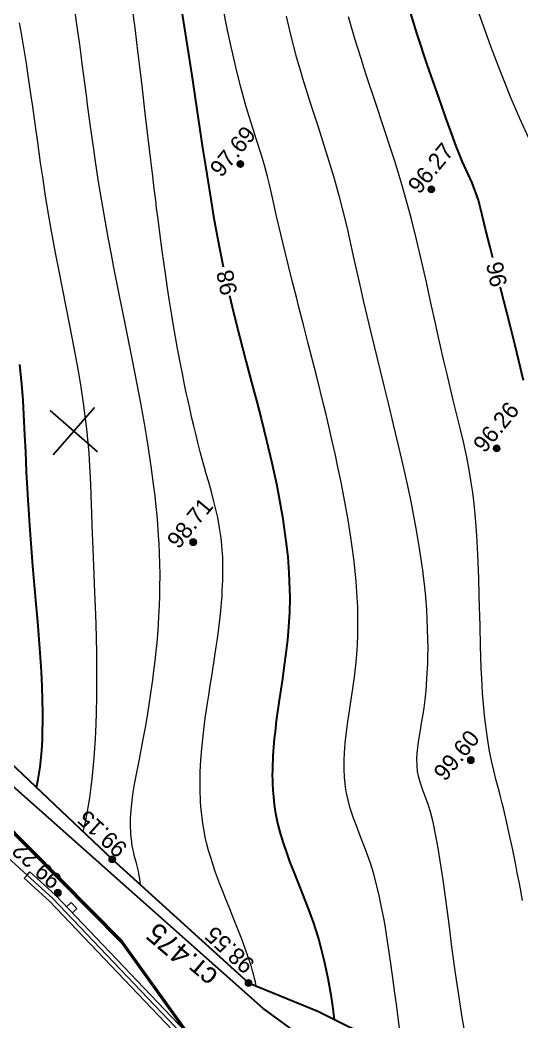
# Model space of a CAD drawing. Header units: millimetres. Extents: x -2893842 to -949497, y -1203244 to 262218.
# Drawn here: x -2463181 to -2439179, y -671554 to -623675 of the extents above; entities that cross this region are included whole.
import ezdxf

# ---------------------------------------------------------------- set-up
doc = ezdxf.new("R2010")
doc.units = ezdxf.units.MM
doc.layers.get('0').update_dxf_attribs({"lineweight": 5})
for name, color, linetype in [('!!!_ Размеры', 7, 'Continuous'), ('02_сетка', 253, 'Continuous'), ('06_Инженерно-технические сооружения', 253, 'Continuous'), ('10_Границы покрытий и угодий', 253, 'Continuous'), ('14_Ограждения', 253, 'Continuous'), ('19_Горизонтали', 253, 'Continuous'), ('31_Водопровод', 253, 'Continuous'), ('61_Отметки высоты поверхности', 253, 'Continuous'), ('65_Границы', 253, 'Continuous')]:
    doc.layers.add(name, color=color, linetype=linetype)
doc.styles.add('LIKE17', font='d431.shx')
doc.styles.add('LIKE32', font='peteri.shx')
doc.styles.add('LIKE36', font='pragmai.shx')
doc.styles.add('Line_GUGK', font='')
doc.styles.get('Line_GUGK').set_extended_font_data('Bm431', italic=True)
doc.linetypes.add('g5_122_v', pattern='A,1,-1,1.5,-0.4,["В",Line_GUGK,S=1,R=0,X=0,Y=-0.5],-1.5,1.5,-1,4,-1,4,-1,3', length=20.9)
doc.linetypes.add('g5_474_3a', pattern='A,1.5,-0.5,0.5,-0.2,[28,GUGK_2005.shx,S=0.8,R=0,X=0,Y=0],-0.2,0.5,-0.5', length=3.9)

# ---------------------------------------------------------------- blocks, each defined once
blk = doc.blocks.new('g5_330')
blk.add_hatch(color=0).paths.add_polyline_path([(-0.15, 0, 1), (0.15, 0, 1)])
at = {"color": 0}
blk.add_circle((0, 0), 0.15, dxfattribs=at)
blk = doc.blocks.new('Топо_07.04.17')
at = {"layer": '02_сетка', "color": 3, "linetype": 'Continuous'}
for p, q in [((-590071, -468048), (-587849, -466032)), ((-587952, -468150), (-589968, -465929))]:
    blk.add_line(p, q, dxfattribs=at)
at = {"layer": '06_Инженерно-технические сооружения', "color": 7, "linetype": 'Continuous', "lineweight": 20}
blk.add_lwpolyline([(-591867, -489584), (-591628, -489403), (-591386, -489722), (-591625, -489903)], close=True, dxfattribs=at)
at = {"layer": '10_Границы покрытий и угодий', "color": 7, "linetype": 'Continuous', "lineweight": 30}
blk.add_lwpolyline([(-606569, -467911), (-602505, -472063), (-589443, -487572), (-583634, -494181), (-580489, -495899), (-574637, -499688), (-571208, -500951), (-563867, -500954), (-557220, -498986), (-551052, -495772), (-539937, -489117), (-538207, -492089)], dxfattribs=at)
at = {"layer": '14_Ограждения', "color": 7, "linetype": 'Continuous', "lineweight": 20}
blk.add_lwpolyline([(-594392, -486934), (-593572, -487865)], dxfattribs=at)
blk.add_lwpolyline([(-586094, -497868), (-592642, -489223), (-593722, -487997), (-593572, -487865), (-593422, -487732), (-592332, -488970), (-585776, -497626), (-585935, -497747)], close=True, dxfattribs=at)
at = {"layer": '14_Ограждения', "color": 7, "linetype": 'g5_474_3a', "lineweight": 20}
blk.add_lwpolyline([(-585935, -497747), (-592487, -489097), (-593572, -487865)], dxfattribs=at)
at = {"layer": '19_Горизонтали', "color": 42, "linetype": 'Continuous', "lineweight": 20}
for points in [[(-590671, -486114), (-590489, -485592), (-590273, -484888), (-590174, -484530), (-590050, -484044), (-589956, -483645), (-589890, -483348), (-589750, -482666), (-589587, -481760), (-589477, -481073), (-589396, -480516), (-589298, -479786), (-589226, -479190), (-589143, -478442), (-589065, -477670), (-588943, -476303), (-588878, -475497), (-588826, -474806), (-588765, -473959), (-588677, -472741), (-588592, -471617), (-588546, -471025), (-588480, -470166), (-588441, -469631), (-588387, -468784), (-588357, -468165), (-588328, -466996), (-588344, -465756), (-588374, -464994), (-588417, -464195), (-588473, -463349), (-588563, -462165), (-588652, -461097), (-588723, -460262), (-588723, -460262), (-588810, -459202), (-588867, -458478), (-588941, -457427), (-589001, -456409), (-589038, -455620), (-589070, -454794), (-589092, -454121), (-589120, -453129), (-589141, -452346), (-589165, -451408), (-589180, -450909), (-589216, -449792), (-589234, -449331), (-589265, -448642), (-589307, -447875), (-589340, -447359)], [(-586659, -447027), (-586642, -447633), (-586616, -448715), (-586606, -449230), (-586598, -449636), (-586571, -451155), (-586562, -451599), (-586550, -452200), (-586538, -452766), (-586512, -453755), (-586498, -454237), (-586475, -454896), (-586453, -455435), (-586376, -456916), (-586302, -458033), (-586241, -458846), (-586190, -459480), (-586081, -460771), (-586024, -461415), (-585919, -462599), (-585806, -463906), (-585746, -464640), (-585635, -466143), (-585578, -467051), (-585547, -467633), (-585524, -468130), (-585506, -468583), (-585489, -469122), (-585472, -469991), (-585468, -470545), (-585469, -470900), (-585480, -471648), (-585508, -472445), (-585529, -472847), (-585559, -473297), (-585653, -474313), (-585724, -474919), (-585777, -475312), (-585848, -475789), (-585930, -476292), (-585995, -476662), (-586046, -476936), (-586164, -477534), (-586246, -477923), (-586347, -478378), (-586459, -478855), (-586561, -479271), (-586721, -479890), (-586865, -480423), (-586984, -480843), (-587149, -481413), (-587337, -482031), (-587630, -482961), (-587827, -483579), (-587992, -484120), (-588099, -484504), (-588197, -484890), (-588262, -485178), (-588298, -485358), (-588362, -485726), (-588401, -486033), (-588414, -486163), (-588427, -486320), (-588435, -486481), (-588440, -486625), (-588440, -486743), (-588439, -486853), (-588436, -486950), (-588421, -487194), (-588402, -487377), (-588386, -487492), (-588353, -487709), (-588328, -487876), (-588317, -487953), (-588281, -488274), (-588265, -488505), (-588259, -488648), (-588256, -488923)], [(-583287, -494371), (-583296, -494286), (-583302, -494179), (-583319, -494000), (-583349, -493795), (-583377, -493623), (-583421, -493371), (-583515, -492908), (-583668, -492247), (-583736, -491977), (-583889, -491404), (-584027, -490906), (-584126, -490553), (-584201, -490282), (-584281, -489994), (-584353, -489726), (-584469, -489284), (-584598, -488753), (-584688, -488346), (-584742, -488073), (-584813, -487673), (-584858, -487364), (-584899, -487024), (-584925, -486725), (-584945, -486357), (-584950, -485688), (-584937, -485335), (-584891, -484707), (-584851, -484349), (-584794, -483923), (-584741, -483590), (-584698, -483341), (-584592, -482798), (-584466, -482219), (-584362, -481780), (-584261, -481380), (-584158, -480983), (-584074, -480667), (-583974, -480300), (-583850, -479851), (-583703, -479324), (-583496, -478573), (-583357, -478055), (-583280, -477762), (-583166, -477310), (-583070, -476911), (-583009, -476645), (-582947, -476364), (-582868, -475983), (-582807, -475663), (-582766, -475428), (-582720, -475150), (-582688, -474937), (-582640, -474575), (-582607, -474284), (-582566, -473816), (-582547, -473486), (-582536, -473045), (-582538, -472796), (-582553, -472412), (-582590, -471916), (-582684, -471126), (-582753, -470657), (-582828, -470185), (-582895, -469774), (-582944, -469477), (-583008, -469064), (-583063, -468696), (-583127, -468244), (-583175, -467887), (-583233, -467427), (-583277, -467060), (-583332, -466568), (-583370, -466212), (-583409, -465825), (-583454, -465344), (-583494, -464888), (-583525, -464493), (-583585, -463671), (-583658, -462482), (-583680, -462058), (-583715, -461280), (-583740, -460648), (-583760, -460041), (-583789, -458947), (-583807, -458078), (-583817, -457432), (-583824, -456890), (-583828, -456523), (-583834, -455966), (-583838, -455363), (-583843, -454589), (-583851, -452469), (-583856, -451016), (-583860, -450225), (-583869, -449065), (-583876, -448352), (-583887, -447534)], [(-576700, -497150), (-576720, -495982), (-576729, -495449), (-576743, -494716), (-576743, -494716), (-576766, -493795), (-576785, -493263), (-576802, -492848), (-576831, -492291), (-576854, -491907), (-576892, -491385), (-576960, -490653), (-576960, -490653), (-577102, -489620), (-577193, -489147), (-577353, -488474), (-577534, -487796), (-577696, -487173), (-577756, -486922), (-577867, -486378), (-577918, -486035), (-577952, -485692), (-577966, -485410), (-577968, -485219), (-577962, -484947), (-577933, -484525), (-577887, -484128), (-577829, -483759), (-577745, -483322), (-577653, -482905), (-577568, -482558), (-577503, -482303), (-577399, -481913), (-577310, -481585), (-577201, -481189), (-576948, -480227), (-576849, -479811), (-576789, -479535), (-576682, -478983), (-576627, -478663), (-576569, -478283), (-576490, -477653), (-576421, -476917), (-576389, -476458), (-576356, -475703), (-576344, -475051), (-576344, -474613), (-576353, -474037), (-576367, -473576), (-576406, -472723), (-576481, -471602), (-576531, -470978), (-576612, -470087), (-576662, -469595), (-576735, -468909), (-576818, -468183), (-576888, -467600), (-576942, -467166), (-577124, -465774), (-577358, -464076), (-577477, -463220), (-577598, -462357), (-577664, -461881), (-577774, -461080), (-577958, -459679), (-578171, -457916), (-578251, -457180), (-578328, -456453), (-578384, -455990), (-578454, -455509), (-578558, -454948), (-578716, -454184), (-578830, -453609), (-578935, -453038), (-579017, -452562), (-579166, -451610), (-579280, -450776), (-579376, -449985), (-579414, -449635), (-579494, -448823), (-579588, -447683)], [(-576640, -448486), (-576528, -449393), (-576373, -450465), (-576249, -451215), (-576197, -451511), (-575952, -452770), (-575727, -453857), (-575247, -456323), (-575097, -457273), (-575008, -457919), (-574896, -458815), (-574723, -460380), (-574567, -461859), (-574509, -462392), (-574325, -463951), (-574085, -465828), (-573983, -466616), (-573880, -467410), (-573747, -468452), (-573536, -470223), (-573408, -471431), (-573328, -472280), (-573271, -472981), (-573229, -473584), (-573181, -474467), (-573149, -475522), (-573145, -475958), (-573145, -476316), (-573153, -476822), (-573173, -477424), (-573197, -477869), (-573270, -478804), (-573317, -479252), (-573366, -479642), (-573416, -479997), (-573487, -480443), (-573640, -481251), (-573737, -481688), (-573829, -482066), (-573930, -482447), (-574023, -482777), (-574088, -482996), (-574172, -483285), (-574272, -483644), (-574369, -484049), (-574397, -484191), (-574437, -484441), (-574468, -484756), (-574473, -485046), (-574459, -485262), (-574406, -485604), (-574315, -485994), (-574215, -486374), (-574125, -486750), (-574076, -487020), (-574019, -487462), (-573948, -488278), (-573913, -488797), (-573856, -490028), (-573846, -490329), (-573833, -490814), (-573807, -492340), (-573800, -492868), (-573793, -493437), (-573774, -494496), (-573752, -495257), (-573741, -495573), (-573724, -495989), (-573681, -496865), (-573579, -498623)], [(-570174, -491739), (-570210, -491184), (-570234, -490837), (-570267, -490394), (-570297, -490017), (-570332, -489610), (-570362, -489279), (-570447, -488429), (-570514, -487832), (-570576, -487326), (-570617, -487011), (-570671, -486615), (-570722, -486252), (-570770, -485901), (-570833, -485410), (-570878, -485016), (-570927, -484476), (-570963, -483845), (-570973, -483494), (-570978, -483136), (-570977, -482731), (-570967, -482206), (-570947, -481679), (-570909, -480983), (-570877, -480501), (-570791, -479405), (-570712, -478501), (-570665, -477976), (-570631, -477599), (-570580, -477015), (-570511, -476200), (-570453, -475440), (-570409, -474756), (-570378, -474187), (-570359, -473714), (-570344, -473165), (-570338, -472654), (-570340, -472107), (-570352, -471615), (-570379, -471011), (-570423, -470396), (-570459, -470018), (-570499, -469645), (-570590, -468910), (-570766, -467605), (-570930, -466285), (-571005, -465625), (-571077, -464975), (-571145, -464334), (-571201, -463801), (-571284, -463012), (-571346, -462424), (-571406, -461862), (-571539, -460681), (-571647, -459793), (-571780, -458800), (-571876, -458147), (-571987, -457443), (-572039, -457137), (-572185, -456323), (-572258, -455942), (-572365, -455400), (-572581, -454352), (-572876, -452963), (-573114, -451841), (-573217, -451337), (-573297, -450943), (-573492, -449918), (-573677, -448839)], [(-565719, -455724), (-566085, -454599), (-566387, -453600), (-566654, -452645), (-566912, -451661), (-567086, -450968), (-567515, -449183)]]:
    blk.add_lwpolyline(points, dxfattribs=at)
at = {"layer": '19_Горизонтали', "color": 42, "linetype": 'Continuous', "lineweight": 30}
for points in [[(-581596, -446984), (-581522, -448735), (-581483, -449749), (-581445, -450788), (-581369, -452867), (-581315, -454286), (-581280, -455155), (-581213, -456662), (-581164, -457598), (-581099, -458636), (-580983, -460043)], [(-568123, -461066), (-568194, -460553), (-568303, -459726), (-568438, -458636), (-568494, -458252), (-568703, -457390), (-568849, -456933), (-569048, -456312), (-569253, -455573), (-569447, -454789), (-569594, -454171), (-569753, -453493), (-569893, -452886), (-570198, -451526), (-570509, -450036), (-570702, -449028)], [(-592655, -483758), (-592525, -483369), (-592371, -482809), (-592204, -482030), (-592113, -481504), (-591952, -480255), (-591842, -479000), (-591795, -478275), (-591741, -477166), (-591698, -475906), (-591670, -474853), (-591633, -473232), (-591614, -472567), (-591576, -471504), (-591530, -470537), (-591504, -470054), (-591422, -468722), (-591357, -467768), (-591302, -466964), (-591241, -465978), (-591207, -465302), (-591182, -464528), (-591173, -463580)], [(-580840, -461436), (-580740, -462264), (-580584, -463414), (-580409, -464624), (-580207, -465985), (-580120, -466574), (-579994, -467454), (-579852, -468514), (-579721, -469612), (-579620, -470628), (-579569, -471242), (-579508, -472238), (-579473, -473410), (-579476, -474155), (-579503, -474920), (-579503, -474920), (-579601, -476117), (-579691, -476802), (-579851, -477704), (-579934, -478096), (-580078, -478721), (-580221, -479292), (-580387, -479926), (-580651, -480917), (-580900, -481886), (-581021, -482395), (-581091, -482710), (-581175, -483116), (-581175, -483116), (-581252, -483534), (-581341, -484110), (-581361, -484260), (-581378, -484401), (-581409, -484712), (-581420, -484849), (-581439, -485147), (-581452, -485650), (-581451, -485853), (-581438, -486177), (-581414, -486506), (-581381, -486814), (-581307, -487313), (-581191, -487910), (-581129, -488192), (-581023, -488629), (-580927, -489003), (-580817, -489413), (-580737, -489703), (-580644, -490044), (-580508, -490546), (-580387, -491012), (-580297, -491384), (-580236, -491650), (-580076, -492459), (-579994, -492966), (-579914, -493562), (-579834, -494376), (-579786, -495196), (-579770, -495735), (-579757, -496373)], [(-567328, -467053), (-567438, -466100), (-567530, -465358), (-567661, -464373), (-567918, -462534), (-567923, -462503)]]:
    blk.add_lwpolyline(points, dxfattribs=at)
at = {"layer": '31_Водопровод', "color": 4, "linetype": 'g5_122_v', "lineweight": 30}
blk.add_lwpolyline([(-529282, -502721), (-530431, -499377), (-537811, -490112), (-540449, -490485), (-550073, -495700), (-558972, -500323), (-564743, -501609), (-574074, -501137), (-577413, -499992), (-580234, -498084), (-583089, -495462), (-596585, -480441)], dxfattribs=at)
at = {"layer": '65_Границы', "color": 1, "linetype": 'Continuous', "lineweight": 50}
blk.add_polyline3d([(-450505, -535417, -67200), (-445050, -515783, -67200), (-429760, -458918, -67200), (-427742, -441267, -67200), (-431776, -429123, -67200), (-447231, -404612, -67200), (-448571, -398039, -67200), (-505049, -403930, -67200), (-525823, -410499, -67200), (-560106, -411105, -67200), (-559444, -416817, -67200), (-549609, -442417, -67200), (-536883, -474899, -67200), (-534987, -485605, -67200), (-543532, -492865, -67200), (-548795, -497276, -67200), (-560825, -505676, -67200), (-578680, -508732, -67200), (-583486, -502183, -67200), (-589422, -491540, -67200), (-612619, -462131, -67200)], dxfattribs=at)
at = {"layer": '61_Отметки высоты поверхности', "color": 7, "linetype": 'Continuous', "lineweight": 20, "xscale": 999.9999999999995, "yscale": 999.9999999999995, "zscale": 999.9999999999995, "rotation": 43.98139083737546}
for p in [(-579606, -455256, -67200), (-570676, -457483, -67200), (-568958, -470135, -67200), (-583886, -472951, -67200), (-571870, -484800, -67200), (-589443, -487572, -67200), (-592207, -488873, -67200), (-583634, -494181, -67200)]:
    blk.add_blockref('g5_330', p, dxfattribs=at)
at = {"layer": '19_Горизонтали', "color": 42, "linetype": 'Continuous', "lineweight": 15, "style": 'LIKE36'}
for s, p in [('98', (-580440, -461366, -33200)), ('96', (-567575, -462429, -33200))]:
    blk.add_text(s, height=800, rotation=95.2106, dxfattribs=at).set_placement(p)
at = {"layer": '31_Водопровод', "color": 7, "linetype": 'Continuous', "lineweight": 15, "style": 'LIKE32'}
blk.add_text('ст.475', height=1000, rotation=133.2072, dxfattribs=at).set_placement((-584956, -493585, 634400))
at = {"layer": '61_Отметки высоты поверхности', "color": 7, "linetype": 'Continuous', "lineweight": 15, "style": 'LIKE17'}
for s, rotation, p in [('97.69', 43.9814, (-580589, -455828, 19420)), ('96.27', 43.9814, (-571272, -457691, 19420)), ('96.26', 43.9814, (-569566, -470334, 19420)), ('98.71', 43.9814, (-584624, -473241, 19420)), ('99.60', 43.9814, (-573212, -485708, 19420)), ('99.15', 131.2046, (-588592, -487061, 19420)), ('99.22', 131.2046, (-591876, -488198, 19420)), ('98.55', 131.2046, (-583169, -493259, 19420))]:
    blk.add_text(s, height=800, rotation=rotation, dxfattribs=at).set_placement(p)

msp = doc.modelspace()

# ---------------------------------------------------------------- linework, layer by layer
at = {"layer": '65_Границы', "color": 1, "linetype": 'Continuous', "lineweight": 50}
msp.add_polyline3d([(-2315327.59704, -695658.61138, -67199.99998), (-2312120.08182, -675534.4705, -67199.99998), (-2303336.74691, -617309.19138, -67199.99998), (-2303320.83568, -599542.54154, -67199.99998), (-2308698.30649, -587930.68089, -67199.99998), (-2326817.81136, -565317.62176, -67199.99998), (-2328890.0698, -558937.86118, -67199.99998), (-2384343.36172, -571156.93297, -67199.99998), (-2404245.31873, -580024.97712, -67199.99998), (-2438241.07928, -584491.88486, -67199.99998), (-2436939.28166, -590092.80648, -67199.99998), (-2424281.83545, -614420.60036, -67199.99998), (-2407976.65808, -645261.89234, -67199.99998), (-2404886.18542, -655685.62865, -67199.99998), (-2412558.49281, -663862.17434, -67199.99998), (-2417290.10972, -668838.58885, -67199.99998), (-2428297.33277, -678541.02364, -67199.99998), (-2445694.15979, -683589.91557, -67199.99998), (-2451207.49932, -677623.87105, -67199.99998), (-2458304.51419, -667717.55085, -67199.99998), (-2484668.48047, -641111.02755, -67199.99998)], dxfattribs=at)

# ---------------------------------------------------------------- block references
at = {"layer": '!!!_ Размеры', "color": 1, "lineweight": 0, "rotation": 6.471407436947433}
msp.add_blockref('Топо_07.04.17', (-1928038.79367, -112877.83782), dxfattribs=at)

doc.saveas('drawing.dxf')
